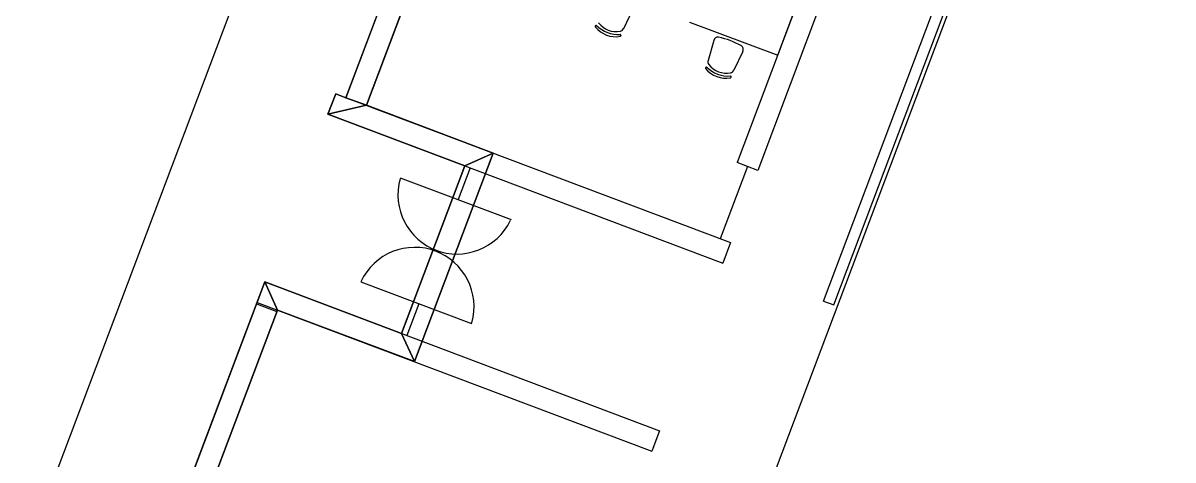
# Model space of a CAD drawing. Header units: millimetres. Extents: x 521005098 to 522149999836, y 174611071 to 175300000107.
# Drawn here: x 521880746828 to 521896532006, y 174953794599 to 174959794282 of the extents above; entities that cross this region are included whole.
import ezdxf

# ---------------------------------------------------------------- set-up
doc = ezdxf.new("R2010")
doc.units = ezdxf.units.MM
doc.header["$LTSCALE"] = 200
for name, color, linetype in [('0-35TEXT', 3, 'Continuous'), ('siteplan$0$0-35TEXT', 3, 'Continuous'), ('siteplan$0$siteplan$0$22', 1, 'Continuous'), ('siteplan$0$siteplan$0$25', 1, 'Continuous'), ('siteplan$0$siteplan$0$27', 1, 'Continuous'), ('siteplan$0$siteplan$0$41', 1, 'Continuous'), ('siteplan$0$siteplan$0$43', 1, 'Continuous'), ('siteplan$0$siteplan$0$44', 1, 'Continuous'), ('siteplan$0$siteplan$0$49', 1, 'Continuous'), ('siteplan$0$siteplan$0$51', 1, 'Continuous'), ('siteplan$0$siteplan$0$8', 1, 'Continuous')]:
    doc.layers.add(name, color=color, linetype=linetype)
doc.layers.get('siteplan$0$0-35TEXT').off()

# ---------------------------------------------------------------- blocks, each defined once
blk = doc.blocks.new('siteplan$0$siteplan')
at = {"layer": 'siteplan$0$siteplan$0$22', "color": 8}
for p, q in [((21385.18, 74858.769), (21386.365, 74861.913)), ((21386.812, 74857.833), (21386.648, 74857.397)), ((21386.885, 74857.805), (21386.721, 74857.369)), ((21385.923, 74857.67), (21387.449, 74857.095)), ((21387.443, 74857.097), (21387.439, 74857.086)), ((21385.384, 74856.241), (21386.904, 74855.667)), ((21386.109, 74855.967), (21385.944, 74855.531)), ((21386.181, 74855.94), (21386.017, 74855.504)), ((21386.904, 74855.667), (21386.908, 74855.678))]:
    blk.add_line(p, q, dxfattribs=at)
for centre, start, end in [((21386.711, 74857.437), 164.3603, 250.0548), ((21386.703, 74857.44), 248.6108, 334.3053), ((21386.125, 74855.897), 68.6108, 155.1088), ((21386.121, 74855.898), 344.3603, 70.0548)]:
    blk.add_arc(centre, 0.817, start, end, dxfattribs=at)
at = {"layer": 'siteplan$0$siteplan$0$25', "color": 8}
for p, q in [((21391.736, 74855.976), (21397.008, 74869.955)), ((21391.876, 74855.923), (21397.149, 74869.902)), ((21391.722, 74860.133), (21390.831, 74857.771)), ((21391.388, 74860.099), (21390.55, 74857.877)), ((21384.933, 74858.542), (21385.039, 74858.822)), ((21385.039, 74858.822), (21390.457, 74856.779)), ((21384.933, 74858.542), (21390.351, 74856.498)), ((21390.831, 74857.771), (21390.55, 74857.877)), ((21390.457, 74856.779), (21390.351, 74856.498)), ((21383.959, 74855.959), (21384.065, 74856.24)), ((21384.065, 74856.24), (21389.482, 74854.196)), ((21383.952, 74855.94), (21378.905, 74842.561)), ((21383.952, 74855.94), (21384.233, 74855.835)), ((21383.959, 74855.959), (21389.377, 74853.916)), ((21391.736, 74855.976), (21391.876, 74855.923)), ((21384.233, 74855.835), (21379.186, 74842.455)), ((21389.482, 74854.196), (21389.377, 74853.916))]:
    blk.add_line(p, q, dxfattribs=at)
at = {"layer": 'siteplan$0$siteplan$0$27', "color": 8}
blk.add_line((21397.196, 74869.884), (21385.782, 74839.625), dxfattribs=at)
at = {"layer": 'siteplan$0$siteplan$0$41', "color": 8}
for p, q in [((21389.114, 74859.975), (21388.99, 74859.716)), ((21391.106, 74859.351), (21391.388, 74860.099)), ((21389.897, 74859.807), (21391.106, 74859.351)), ((21390.228, 74859.555), (21390.15, 74859.278)), ((21390.627, 74859.404), (21390.502, 74859.146))]:
    blk.add_line(p, q, dxfattribs=at)
for centre, major_axis, start_param, end_param in [((21388.935, 74860.104), (-0.154, -0.408), 5.826182, 6.740185), ((21388.945, 74859.74), (-0.0212, -0.0561), 0.456999, 1.465921), ((21390.277, 74859.543), (0.0212, 0.0561), 0.116941, 1.675673), ((21389.841, 74857.924), (0.614, 1.628), 6.166245, 6.400126), ((21390.582, 74859.428), (0.0212, 0.0561), 4.607512, 6.166245), ((21390.199, 74859.267), (-0.0212, -0.0561), 4.817264, 5.826182), ((21390.448, 74859.534), (-0.154, -0.408), 5.826182, 6.740185), ((21390.458, 74859.169), (-0.0212, -0.0561), 0.456999, 1.465921)]:
    blk.add_ellipse(centre, major_axis=major_axis, ratio=0.833333, start_param=start_param, end_param=end_param, dxfattribs=at)
at = {"layer": 'siteplan$0$siteplan$0$43', "color": 8}
blk.add_line((21390.69, 74857.824), (21390.316, 74856.832), dxfattribs=at)
at = {"layer": 'siteplan$0$siteplan$0$44', "color": 8}
for p, q in [((21388.613, 74859.76), (21388.602, 74859.75)), ((21388.95, 74859.633), (21388.951, 74859.618)), ((21390.126, 74859.19), (21390.115, 74859.179)), ((21390.462, 74859.063), (21390.464, 74859.048))]:
    blk.add_line(p, q, dxfattribs=at)
for centre, major_axis, start_param, end_param in [((21388.605, 74859.746), (-0.00212, -0.00561), 4.178023, 5.832558), ((21388.935, 74860.104), (-0.179, -0.475), 5.832558, 6.73381), ((21388.616, 74859.756), (-0.00212, -0.00561), 2.770742, 4.178001), ((21388.972, 74860.201), (-0.203, -0.538), 5.912335, 6.654034), ((21388.945, 74859.632), (-0.00212, -0.00561), 2.105162, 3.512441), ((21388.946, 74859.617), (-0.00212, -0.00561), 0.450625, 2.105176), ((21390.118, 74859.175), (-0.00212, -0.00561), 4.178023, 5.832558), ((21390.448, 74859.534), (-0.179, -0.475), 5.832558, 6.73381), ((21390.129, 74859.185), (-0.00212, -0.00561), 2.770742, 4.178001), ((21390.484, 74859.63), (-0.203, -0.538), 5.912335, 6.654034), ((21390.457, 74859.061), (-0.00212, -0.00561), 2.105162, 3.512441), ((21390.459, 74859.046), (-0.00212, -0.00561), 0.450625, 2.105176)]:
    blk.add_ellipse(centre, major_axis=major_axis, ratio=0.833333, start_param=start_param, end_param=end_param, dxfattribs=at)
at = {"layer": 'siteplan$0$siteplan$0$49', "color": 8}
for p, q in [((21396.663, 74888.361), (21385.46, 74858.664)), ((21385.46, 74858.664), (21387.199, 74858.008)), ((21387.199, 74858.008), (21386.119, 74855.145)), ((21384.24, 74855.853), (21379.179, 74842.436)), ((21386.119, 74855.145), (21384.24, 74855.853))]:
    blk.add_line(p, q, dxfattribs=at)
at = {"layer": 'siteplan$0$siteplan$0$51', "color": 8}
for p, q in [((21385.18, 74858.769), (21396.488, 74888.747)), ((21385.46, 74858.664), (21396.663, 74888.361)), ((21384.933, 74858.542), (21385.039, 74858.822)), ((21385.039, 74858.822), (21385.18, 74858.769)), ((21386.812, 74857.833), (21384.933, 74858.542)), ((21387.199, 74858.008), (21385.46, 74858.664)), ((21386.119, 74855.145), (21387.199, 74858.008)), ((21385.944, 74855.531), (21386.812, 74857.833)), ((21378.792, 74842.261), (21384.065, 74856.24)), ((21384.065, 74856.24), (21385.944, 74855.531)), ((21379.179, 74842.436), (21384.24, 74855.853)), ((21384.24, 74855.853), (21386.119, 74855.145))]:
    blk.add_line(p, q, dxfattribs=at)
at = {"layer": 'siteplan$0$siteplan$0$8', "color": 8}
blk.add_line((21416.66, 74947.622), (21377.177, 74842.951), dxfattribs=at)
at = {"layer": 'siteplan$0$siteplan$0$51', "color": 8}
mesh = blk.add_polyface(dxfattribs=at)
corners = [(21397.743, 74891.224), (21397.356, 74891.049), (21399.481, 74890.568), (21399.095, 74890.393), (21460.576, 74929.02), (21460.189, 74928.846), (21465.712, 74927.082), (21465.326, 74926.907), (21438.236, 74854.242), (21437.85, 74854.068), (21439.948, 74853.596), (21439.562, 74853.422), (21379.179, 74842.436), (21378.792, 74842.261), (21384.456, 74840.446), (21384.069, 74840.271), (21382.889, 74836.291), (21382.502, 74836.117), (21432.733, 74939.523), (21432.628, 74939.242), (21432.095, 74837.962), (21431.708, 74837.787), (21433.805, 74837.317), (21433.418, 74837.142), (21410.025, 74923.785), (21409.638, 74923.61), (21411.764, 74923.129), (21411.377, 74922.954), (21470.257, 74954.684), (21469.87, 74954.51), (21473.681, 74953.393), (21473.295, 74953.218), (21477.276, 74978.478), (21477.171, 74978.198), (21478.989, 74977.833), (21478.602, 74977.658), (21478.662, 74976.968), (21478.276, 74976.793), (21483.797, 74975.025), (21483.411, 74974.85), (21469.584, 74957.236), (21428.491, 74972.738), (21469.198, 74957.062), (21385.46, 74858.664), (21384.933, 74858.542), (21387.199, 74858.008), (21386.812, 74857.833), (21420.642, 74824.006), (21420.817, 74823.619), (21426.753, 74824.651), (21426.928, 74824.264), (21432.894, 74840.931), (21433.069, 74840.545), (21384.065, 74856.24), (21384.24, 74855.853), (21396.488, 74888.747), (21396.662, 74888.361), (21408.77, 74921.308), (21408.945, 74920.921), (21461.047, 74931.119), (21461.222, 74930.733), (21417.77, 74945.167), (21417.945, 74944.78), (21470.727, 74956.782), (21470.903, 74956.397), (21436.183, 74993.98), (21436.358, 74993.593), (21428.104, 74972.563), (21476.047, 74954.478), (21475.871, 74954.864), (21464.646, 74929.441), (21464.471, 74929.827), (21459.038, 74929.279), (21458.863, 74929.666), (21410.683, 74920.266), (21410.509, 74920.652), (21398.401, 74887.705), (21398.226, 74888.092), (21385.179, 74858.769), (21386.119, 74855.145), (21385.944, 74855.531), (21434.782, 74839.899), (21434.607, 74840.285), (21428.638, 74823.619), (21428.463, 74824.006), (21420.171, 74821.907), (21419.997, 74822.294), (21425.954, 74821.682), (21425.779, 74822.068), (21428.491, 74972.738), (21428.21, 74972.844), (21385.039, 74858.822)]
mesh.append_faces([[corners[k] for k in face] for face in [(41, 40, 89), (66, 65, 90, 89), (67, 41, 90)]], dxfattribs={"vtx0": -1, "color": 8})
mesh.append_faces([[corners[k] for k in face] for face in [(44, 43, 78, 91)]], dxfattribs={"vtx0": -1, "vtx1": -1, "color": 8})
mesh.append_faces([[corners[k] for k in face] for face in [(40, 41, 67, 42)]], dxfattribs={"vtx0": -1, "vtx1": -1, "vtx3": -1, "color": 8})
mesh.append_faces([[corners[k] for k in face] for face in [(0, 1, 3, 2), (1, 0, 58, 57), (2, 3, 77, 76), (4, 5, 7, 6), (5, 4, 60, 59), (6, 7, 9, 8), (8, 9, 11, 10), (10, 11, 82, 81), (12, 13, 15, 14), (13, 12, 54, 53), (14, 15, 17, 16), (16, 17, 85, 86), (18, 19, 72, 73), (19, 18, 61, 62), (20, 21, 23, 22), (21, 20, 52, 51), (22, 23, 84, 83), (24, 25, 27, 26), (25, 24, 62, 61), (26, 27, 75, 74), (28, 29, 31, 30), (29, 28, 64, 63), (30, 31, 71, 70), (32, 33, 35, 34), (33, 32, 65, 66), (34, 35, 37, 36), (36, 37, 39, 38), (38, 39, 69, 68), (40, 42, 73, 72), (43, 44, 46, 45), (45, 46, 80, 79), (47, 48, 87, 88), (48, 47, 86, 85), (49, 50, 83, 84), (50, 49, 88, 87), (51, 52, 81, 82), (53, 54, 79, 80), (55, 56, 76, 77), (56, 55, 78, 43), (57, 58, 74, 75), (59, 60, 70, 71), (63, 64, 68, 69)]], dxfattribs={"vtx0": -1, "vtx2": -1, "color": 8})
blk = doc.blocks.new('siteplan')
at = {"layer": 'siteplan$0$0-35TEXT', "xscale": 1000, "yscale": 1000, "zscale": 1000}
blk.add_blockref('siteplan$0$siteplan', (500000000, 100000000), dxfattribs=at)

msp = doc.modelspace()

# ---------------------------------------------------------------- block references
at = {"layer": '0-35TEXT', "xscale": 1000, "yscale": 1000, "zscale": 1000}
msp.add_blockref('siteplan', (500000094.73971, 99999891.38169), dxfattribs=at)

doc.saveas('drawing.dxf')
